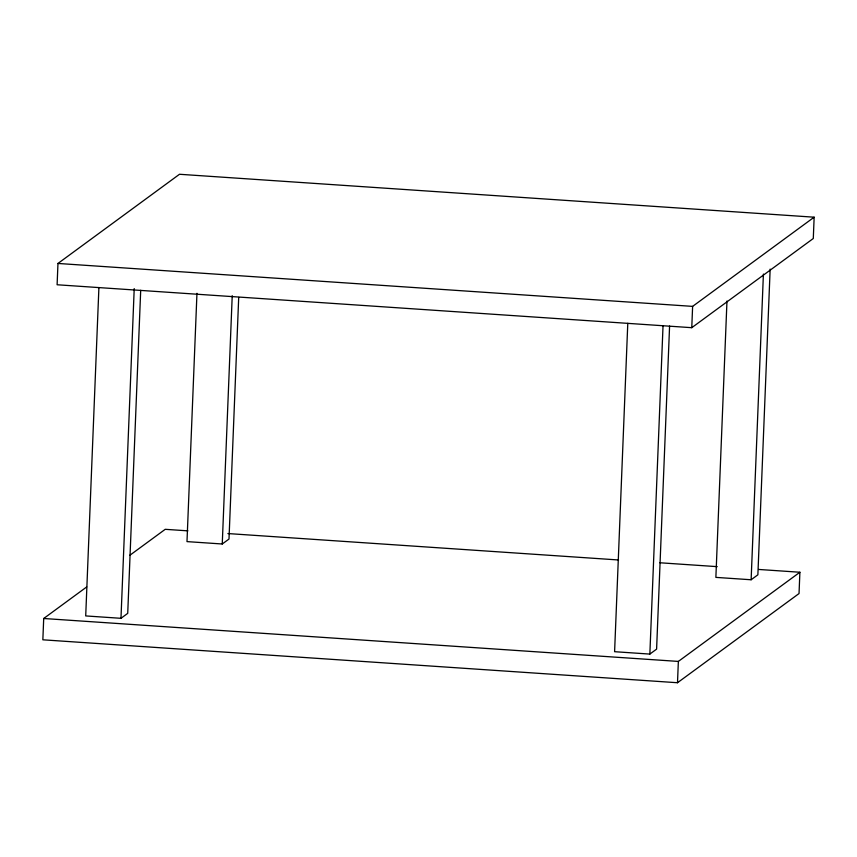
<?xml version="1.0" encoding="UTF-8"?>
<svg xmlns="http://www.w3.org/2000/svg" width="857" height="857" viewBox="0 0 857 857"><rect width="100%" height="100%" fill="white"/><g stroke="black" fill="none" stroke-linecap="round" stroke-linejoin="round"><path stroke-width="1.29" d="M86.728 586.927L43.707 618.497L42.85 639.804L677.501 682.729L799.035 593.547L799.892 572.24L758.552 569.444M57.965 263.453L57.108 284.76L691.77 327.685L813.293 238.503L814.15 217.196L179.499 174.271L57.965 263.453L692.617 306.377L814.15 217.196M98.909 287.524L85.711 615.926L120.976 618.315L127.725 613.355L140.698 290.298M120.976 618.315L134.217 288.573M196.96 293.308L186.987 541.613L222.252 543.991L229.001 539.042L238.707 297.411M222.252 543.991L232.226 295.697M627.785 323.303L614.598 651.695L649.852 654.084L656.601 649.135L669.585 326.067M649.852 654.084L663.039 325.681M677.501 682.729L678.358 661.422L799.892 572.24M691.77 327.685L692.617 306.377M726.972 301.043L715.874 577.382L751.128 579.761L757.877 574.811L770.154 269.109M751.128 579.761L763.405 274.058M129.739 555.357L165.23 529.315L187.897 530.847M227.898 533.557L618.561 559.975M659.89 562.77L717.223 566.648M43.707 618.497L678.358 661.422"/></g></svg>
